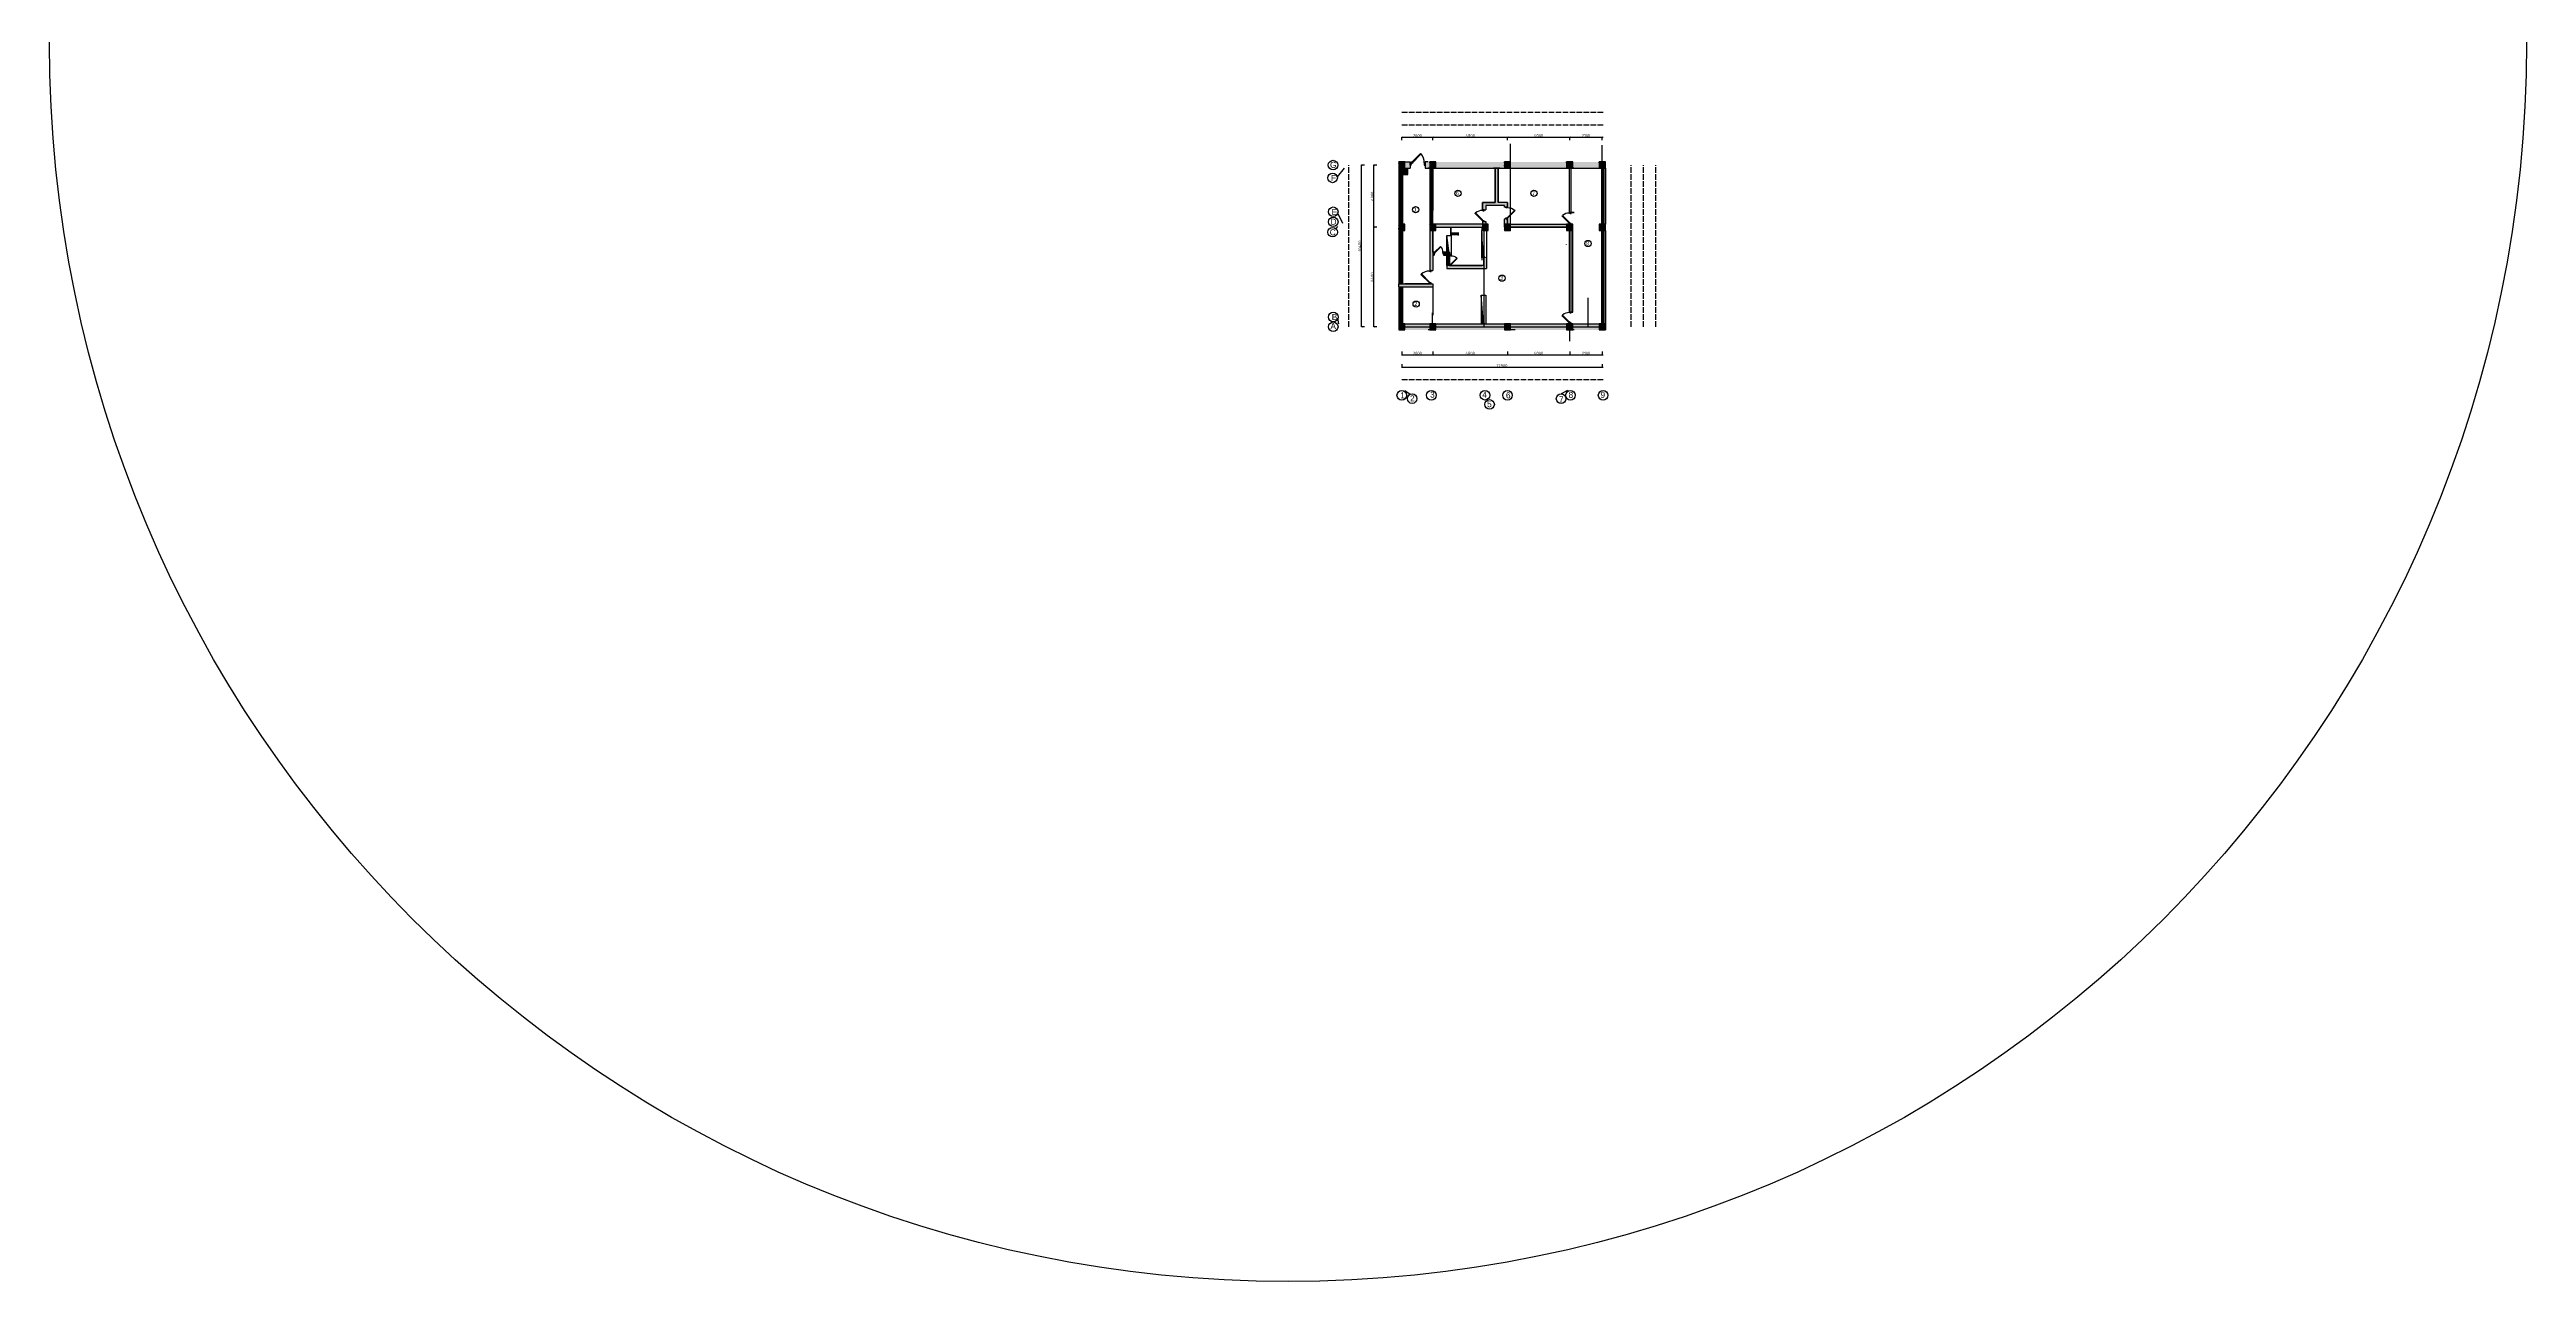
# Model space of a CAD drawing. Header units: millimetres. Extents: x -178199094 to 13669908, y -30538122 to 6091408.
# Drawn here: x 258694 to 418029, y -30951 to 48285 of the extents above; entities that cross this region are included whole.
import ezdxf

# ---------------------------------------------------------------- set-up
doc = ezdxf.new("R2010")
doc.units = ezdxf.units.MM
doc.linetypes.add('ACAD_ISO02W100', pattern=[15, 12, -3])
for name, color, linetype in [('0_Rəng_Yaşıllıqlar', 7, 'Continuous'), ('Plan 1', 7, 'Continuous'), ('Plan 2', 7, 'Continuous')]:
    doc.layers.add(name, color=color, linetype=linetype)
doc.styles.add('gost', font='GOST Common.ttf')
doc.styles.get("Standard").update_dxf_attribs({"font": 'arial.ttf'})
doc.dimstyles.new('GOST', dxfattribs={"dimtxt": 190, "dimasz": 100, "dimexe": 0.18, "dimexo": 0.06, "dimgap": 3, "dimtad": 1, "dimdec": 0, "dimzin": 0, "dimdsep": 46, "dimtxsty": 'gost', "dimblk": 'ARCHTICK', "dimcen": 0.09, "dimclrt": 256, "dimadec": 0, "dimazin": 0, "dimtfac": 1, "dimtdec": 0, "dimtofl": 0, "dimtmove": 0, "dimatfit": 3, "dimldrblk": 'ARCHTICK', "dimfxl": 200, "dimfxlon": 1, "dimtolj": 1, "dimtzin": 0, "dimarcsym": 0})
pattern_1 = [(45, (293006.92, 17452.18), (-70.71068, 70.71068), []), (45, (293077.63, 17452.18), (-70.71068, 70.71068), [125, -25, 0, -25])]

# ---------------------------------------------------------------- blocks, each defined once
blk = doc.blocks.new('A$C3C032968')
for p, q in [((0, 0), (0, 100)), ((0, 100), (0, 0)), ((700, 0), (700, 100)), ((700, 0), (700, 100))]:
    blk.add_line(p, q)
for points in [[(35, 100), (0, 100), (0, 0), (50, 0), (50, 50), (50, 60), (35, 60)], [(63, 72), (120, 128), (92, 156), (35, 100)], [(120, 128), (461, 466), (433, 494), (92, 156)], [(113, 135), (454, 473), (440, 487), (99, 149)], [(517, 522), (461, 466), (433, 494), (489, 551)], [(665, 100), (665, 60), (650, 60), (650, 50), (650, 0), (700, 0), (700, 100)]]:
    blk.add_lwpolyline(points, close=True)
blk.add_arc((72, 129), 593, 357.23132, 41.49368)
blk = doc.blocks.new('_ArchTick')
at = {"color": 0, "linetype": 'ByBlock', "const_width": 0.15}
blk.add_lwpolyline([(-0.5, -0.5), (0.5, 0.5)], dxfattribs=at)
blk = doc.blocks.new('*D233')
at = {"color": 0, "lineweight": -2, "transparency": 16777216}
for p, q in [((345681, 28853), (345681, 28653)), ((347681, 28853), (347681, 28653)), ((345681, 28653), (347681, 28653))]:
    blk.add_line(p, q, dxfattribs=at)
at = {"layer": 'Defpoints', "color": 0, "transparency": 16777216}
for p in [(345681, 30453), (347681, 30453), (347681, 28653)]:
    blk.add_point(p, dxfattribs=at)
at = {"color": 0, "lineweight": -2, "transparency": 16777216, "xscale": 100, "yscale": 100, "zscale": 100, "rotation": 180}
blk.add_blockref('_ArchTick', (345681, 28653), dxfattribs=at)
at = {"color": 0, "lineweight": -2, "transparency": 16777216, "xscale": 100, "yscale": 100, "zscale": 100}
blk.add_blockref('_ArchTick', (347681, 28653), dxfattribs=at)
at = {"transparency": 16777216, "insert": (346681, 28751), "char_height": 190, "attachment_point": 5, "style": 'gost'}
blk.add_mtext('\\A1;2000', dxfattribs=at)
blk = doc.blocks.new('*D234')
at = {"color": 0, "lineweight": -2, "transparency": 16777216}
for p, q in [((347681, 28853), (347681, 28653)), ((352481, 28853), (352481, 28653)), ((347681, 28653), (352481, 28653))]:
    blk.add_line(p, q, dxfattribs=at)
at = {"layer": 'Defpoints', "color": 0, "transparency": 16777216}
for p in [(347681, 30453), (352481, 30453), (352481, 28653)]:
    blk.add_point(p, dxfattribs=at)
at = {"color": 0, "lineweight": -2, "transparency": 16777216, "xscale": 100, "yscale": 100, "zscale": 100, "rotation": 180}
blk.add_blockref('_ArchTick', (347681, 28653), dxfattribs=at)
at = {"color": 0, "lineweight": -2, "transparency": 16777216, "xscale": 100, "yscale": 100, "zscale": 100}
blk.add_blockref('_ArchTick', (352481, 28653), dxfattribs=at)
at = {"transparency": 16777216, "insert": (350081, 28751), "char_height": 190, "attachment_point": 5, "style": 'gost'}
blk.add_mtext('\\A1;4800', dxfattribs=at)
blk = doc.blocks.new('*D235')
at = {"color": 0, "lineweight": -2, "transparency": 16777216}
for p, q in [((352481, 28853), (352481, 28653)), ((356481, 28853), (356481, 28653)), ((352481, 28653), (356481, 28653))]:
    blk.add_line(p, q, dxfattribs=at)
at = {"layer": 'Defpoints', "color": 0, "transparency": 16777216}
for p in [(352481, 30453), (356481, 30454), (356481, 28653)]:
    blk.add_point(p, dxfattribs=at)
at = {"color": 0, "lineweight": -2, "transparency": 16777216, "xscale": 100, "yscale": 100, "zscale": 100, "rotation": 180}
blk.add_blockref('_ArchTick', (352481, 28653), dxfattribs=at)
at = {"color": 0, "lineweight": -2, "transparency": 16777216, "xscale": 100, "yscale": 100, "zscale": 100}
blk.add_blockref('_ArchTick', (356481, 28653), dxfattribs=at)
at = {"transparency": 16777216, "insert": (354481, 28751), "char_height": 190, "attachment_point": 5, "style": 'gost'}
blk.add_mtext('\\A1;4000', dxfattribs=at)
blk = doc.blocks.new('*D236')
at = {"color": 0, "lineweight": -2, "transparency": 16777216}
for p, q in [((356481, 28853), (356481, 28653)), ((358581, 28853), (358581, 28653)), ((356481, 28653), (358581, 28653))]:
    blk.add_line(p, q, dxfattribs=at)
at = {"layer": 'Defpoints', "color": 0, "transparency": 16777216}
for p in [(356481, 30454), (358581, 30453), (358581, 28653)]:
    blk.add_point(p, dxfattribs=at)
at = {"color": 0, "lineweight": -2, "transparency": 16777216, "xscale": 100, "yscale": 100, "zscale": 100, "rotation": 180}
blk.add_blockref('_ArchTick', (356481, 28653), dxfattribs=at)
at = {"color": 0, "lineweight": -2, "transparency": 16777216, "xscale": 100, "yscale": 100, "zscale": 100}
blk.add_blockref('_ArchTick', (358581, 28653), dxfattribs=at)
at = {"transparency": 16777216, "insert": (357531, 28751), "char_height": 190, "attachment_point": 5, "style": 'gost'}
blk.add_mtext('\\A1;2100', dxfattribs=at)
blk = doc.blocks.new('*D237')
at = {"color": 0, "lineweight": -2, "transparency": 16777216}
for p, q in [((344081, 36853), (343881, 36853)), ((343881, 30453), (343881, 36853)), ((344081, 30453), (343881, 30453))]:
    blk.add_line(p, q, dxfattribs=at)
at = {"layer": 'Defpoints', "color": 0, "transparency": 16777216}
for p in [(343881, 36853), (345681, 36853), (345681, 30453)]:
    blk.add_point(p, dxfattribs=at)
at = {"color": 0, "lineweight": -2, "transparency": 16777216, "xscale": 100, "yscale": 100, "zscale": 100}
for p, rotation in [((343881, 36853), 90), ((343881, 30453), 270)]:
    blk.add_blockref('_ArchTick', p, dxfattribs=dict(at, rotation=rotation))
at = {"transparency": 16777216, "insert": (343783, 33653), "char_height": 190, "attachment_point": 5, "rotation": 90, "style": 'gost'}
blk.add_mtext('\\A1;6400', dxfattribs=at)
blk = doc.blocks.new('*D238')
at = {"color": 0, "lineweight": -2, "transparency": 16777216}
for p, q in [((344081, 40853), (343881, 40853)), ((343881, 36853), (343881, 40853)), ((344081, 36853), (343881, 36853))]:
    blk.add_line(p, q, dxfattribs=at)
at = {"layer": 'Defpoints', "color": 0, "transparency": 16777216}
for p in [(343881, 40853), (345681, 40853), (345681, 36853)]:
    blk.add_point(p, dxfattribs=at)
at = {"color": 0, "lineweight": -2, "transparency": 16777216, "xscale": 100, "yscale": 100, "zscale": 100}
for p, rotation in [((343881, 40853), 90), ((343881, 36853), 270)]:
    blk.add_blockref('_ArchTick', p, dxfattribs=dict(at, rotation=rotation))
at = {"transparency": 16777216, "insert": (343783, 38853), "char_height": 190, "attachment_point": 5, "rotation": 90, "style": 'gost'}
blk.add_mtext('\\A1;4000', dxfattribs=at)
blk = doc.blocks.new('*D239')
at = {"color": 0, "lineweight": -2, "transparency": 16777216}
for p, q in [((345681, 42453), (345681, 42653)), ((345681, 42653), (347681, 42653)), ((347681, 42453), (347681, 42653))]:
    blk.add_line(p, q, dxfattribs=at)
at = {"layer": 'Defpoints', "color": 0, "transparency": 16777216}
for p in [(347681, 42653), (345681, 40853), (347681, 40853)]:
    blk.add_point(p, dxfattribs=at)
at = {"color": 0, "lineweight": -2, "transparency": 16777216, "xscale": 100, "yscale": 100, "zscale": 100, "rotation": 180}
blk.add_blockref('_ArchTick', (345681, 42653), dxfattribs=at)
at = {"color": 0, "lineweight": -2, "transparency": 16777216, "xscale": 100, "yscale": 100, "zscale": 100}
blk.add_blockref('_ArchTick', (347681, 42653), dxfattribs=at)
at = {"transparency": 16777216, "insert": (346681, 42751), "char_height": 190, "attachment_point": 5, "style": 'gost'}
blk.add_mtext('\\A1;2000', dxfattribs=at)
blk = doc.blocks.new('*D240')
at = {"color": 0, "lineweight": -2, "transparency": 16777216}
for p, q in [((347681, 42453), (347681, 42653)), ((347681, 42653), (352481, 42653)), ((352481, 42453), (352481, 42653))]:
    blk.add_line(p, q, dxfattribs=at)
at = {"layer": 'Defpoints', "color": 0, "transparency": 16777216}
for p in [(352481, 42653), (347681, 40853), (352481, 40853)]:
    blk.add_point(p, dxfattribs=at)
at = {"color": 0, "lineweight": -2, "transparency": 16777216, "xscale": 100, "yscale": 100, "zscale": 100, "rotation": 180}
blk.add_blockref('_ArchTick', (347681, 42653), dxfattribs=at)
at = {"color": 0, "lineweight": -2, "transparency": 16777216, "xscale": 100, "yscale": 100, "zscale": 100}
blk.add_blockref('_ArchTick', (352481, 42653), dxfattribs=at)
at = {"transparency": 16777216, "insert": (350081, 42751), "char_height": 190, "attachment_point": 5, "style": 'gost'}
blk.add_mtext('\\A1;4800', dxfattribs=at)
blk = doc.blocks.new('*D241')
at = {"color": 0, "lineweight": -2, "transparency": 16777216}
for p, q in [((352481, 42453), (352481, 42653)), ((352481, 42653), (356481, 42653)), ((356481, 42453), (356481, 42653))]:
    blk.add_line(p, q, dxfattribs=at)
at = {"layer": 'Defpoints', "color": 0, "transparency": 16777216}
for p in [(356481, 42653), (352481, 40853), (356481, 40853)]:
    blk.add_point(p, dxfattribs=at)
at = {"color": 0, "lineweight": -2, "transparency": 16777216, "xscale": 100, "yscale": 100, "zscale": 100, "rotation": 180}
blk.add_blockref('_ArchTick', (352481, 42653), dxfattribs=at)
at = {"color": 0, "lineweight": -2, "transparency": 16777216, "xscale": 100, "yscale": 100, "zscale": 100}
blk.add_blockref('_ArchTick', (356481, 42653), dxfattribs=at)
at = {"transparency": 16777216, "insert": (354481, 42751), "char_height": 190, "attachment_point": 5, "style": 'gost'}
blk.add_mtext('\\A1;4000', dxfattribs=at)
blk = doc.blocks.new('*D142')
at = {"color": 0, "lineweight": -2, "transparency": 16777216}
for p, q in [((343281, 40853), (343081, 40853)), ((343081, 30453), (343081, 40853)), ((343281, 30453), (343081, 30453))]:
    blk.add_line(p, q, dxfattribs=at)
at = {"layer": 'Defpoints', "color": 0, "transparency": 16777216}
for p in [(343081, 40853), (345681, 40853), (345681, 30453)]:
    blk.add_point(p, dxfattribs=at)
at = {"color": 0, "lineweight": -2, "transparency": 16777216, "xscale": 100, "yscale": 100, "zscale": 100}
for p, rotation in [((343081, 40853), 90), ((343081, 30453), 270)]:
    blk.add_blockref('_ArchTick', p, dxfattribs=dict(at, rotation=rotation))
at = {"transparency": 16777216, "insert": (342983, 35653), "char_height": 190, "attachment_point": 5, "rotation": 90, "style": 'gost'}
blk.add_mtext('\\A1;10400', dxfattribs=at)
blk = doc.blocks.new('*D143')
at = {"color": 0, "lineweight": -2, "transparency": 16777216}
for p, q in [((345681, 28053), (345681, 27853)), ((345681, 27853), (358581, 27853)), ((358581, 28053), (358581, 27853))]:
    blk.add_line(p, q, dxfattribs=at)
at = {"layer": 'Defpoints', "color": 0, "transparency": 16777216}
for p in [(345681, 30453), (358581, 30453), (358581, 27853)]:
    blk.add_point(p, dxfattribs=at)
at = {"color": 0, "lineweight": -2, "transparency": 16777216, "xscale": 100, "yscale": 100, "zscale": 100, "rotation": 180}
blk.add_blockref('_ArchTick', (345681, 27853), dxfattribs=at)
at = {"color": 0, "lineweight": -2, "transparency": 16777216, "xscale": 100, "yscale": 100, "zscale": 100}
blk.add_blockref('_ArchTick', (358581, 27853), dxfattribs=at)
at = {"transparency": 16777216, "insert": (352131, 27951), "char_height": 190, "attachment_point": 5, "style": 'gost'}
blk.add_mtext('\\A1;12900', dxfattribs=at)
blk = doc.blocks.new('*D242')
at = {"color": 0, "lineweight": -2, "transparency": 16777216}
for p, q in [((356481, 42453), (356481, 42653)), ((356481, 42653), (358581, 42653)), ((358581, 42453), (358581, 42653))]:
    blk.add_line(p, q, dxfattribs=at)
at = {"layer": 'Defpoints', "color": 0, "transparency": 16777216}
for p in [(358581, 42653), (356481, 40853), (358581, 40853)]:
    blk.add_point(p, dxfattribs=at)
at = {"color": 0, "lineweight": -2, "transparency": 16777216, "xscale": 100, "yscale": 100, "zscale": 100, "rotation": 180}
blk.add_blockref('_ArchTick', (356481, 42653), dxfattribs=at)
at = {"color": 0, "lineweight": -2, "transparency": 16777216, "xscale": 100, "yscale": 100, "zscale": 100}
blk.add_blockref('_ArchTick', (358581, 42653), dxfattribs=at)
at = {"transparency": 16777216, "insert": (357531, 42751), "char_height": 190, "attachment_point": 5, "style": 'gost'}
blk.add_mtext('\\A1;2100', dxfattribs=at)

msp = doc.modelspace()

# ---------------------------------------------------------------- hatches: boundary and pattern name
at = {"ltscale": 50, "true_color": 0x636466, "transparency": 33554687}
h = msp.add_hatch(color=251, dxfattribs=at)
h.dxf.hatch_style = 1
h.paths.add_polyline_path([(347680.84441, 33225.58566), (345880.84441, 33225.58566), (345880.84441, 33025.58566), (347680.84441, 33025.58566)])
h.paths.add_polyline_path([(356480.84441, 37053.21384), (352480.84441, 37053.21384), (352480.84441, 37403.21384), (352280.84441, 37403.21384), (352280.84463, 36853.54936), (356480.84441, 36854.47563)])
h.paths.add_polyline_path([(347756.99797, 35253.21384), (347680.84441, 35253.21384), (347680.84441, 35053.21384), (347756.99797, 35053.21384)], flags=17)
h.paths.add_polyline_path([(345880.84441, 33225.58566), (345480.84441, 33225.58566), (345480.84441, 33025.58566), (345880.84441, 33025.58566), (345880.84441, 33053.21384)])
h.paths.add_polyline_path([(348530.84441, 35053.21384), (348530.84441, 35253.21384), (348356.99797, 35253.21384), (348356.99797, 35053.21384)], flags=17)
h.paths.add_polyline_path([(346220.84441, 40653.21384), (346220.84441, 41053.21384), (345480.84441, 41053.21384), (345480.84441, 40653.21384)])
h.paths.add_polyline_path([(352280.84441, 38153.21384), (352480.84441, 38153.21384), (352480.84441, 38453.21384), (351880.84441, 38453.21384), (351880.84441, 40653.21384), (351680.84441, 40653.21384), (351680.84441, 38453.21384), (350880.84441, 38453.21384), (350880.84441, 37973.21384), (351080.84441, 37973.21384), (351080.84441, 38253.21384), (352280.84441, 38253.21384)])
h.paths.add_polyline_path([(350880.84441, 37053.21384), (351080.84441, 37053.21384), (351080.84441, 37223.21384), (350880.84441, 37223.21384)])
h.paths.add_polyline_path([(350830.84441, 36853.21384), (350830.84441, 37053.21384), (347480.84441, 37053.21384), (347480.84441, 34075.58566), (347680.84441, 34075.58566), (347680.84441, 35053.21384), (347680.84441, 36853.21384)])
h.paths.add_polyline_path([(358780.63404, 30253.21384), (358780.63404, 30653.21384), (345880.84441, 30653.21384), (345480.84441, 30653.21384), (345480.84441, 30253.21384)])
h.paths.add_polyline_path([(358580.63404, 40653.21384), (358580.63404, 41053.21384), (347180.84441, 41053.21384), (347180.84441, 40653.21384), (347680.84441, 40653.21384), (351680.84441, 40653.21384)])
at = {"transparency": 33554687}
h = msp.add_hatch(dxfattribs=at)
h.set_pattern_fill('ANSI35', color=1, scale=300)
h.set_pattern_definition([(45, (292487.824, 18175.8), (-53.03301, 53.03301), []), (45, (292540.86, 18175.8), (-53.03301, 53.03301), [93.75, -18.75, 0, -18.75])])
h.paths.add_polyline_path([(345880.84441, 41053.21384), (345480.84441, 41053.21384), (345480.84441, 40653.21384), (345880.84441, 40653.21384)])
at = {"true_color": 0x636466, "transparency": 33554687}
h = msp.add_hatch(color=251, dxfattribs=at)
h.dxf.hatch_style = 1
h.paths.add_polyline_path([(345680.84441, 40653.21384), (345480.84441, 40653.21384), (345480.84441, 40253.21384), (345680.84441, 40253.21384)])
h = msp.add_hatch(color=251, dxfattribs=at)
h.dxf.hatch_style = 1
h.paths.add_polyline_path([(346080.84441, 40653.21384), (345680.84441, 40653.21384), (345680.84441, 40253.21384), (346080.84441, 40253.21384)])
at = {"transparency": 33554687}
h = msp.add_hatch(dxfattribs=at)
h.set_pattern_fill('ANSI35', color=1, scale=300)
h.set_pattern_definition([(45, (289359.66, 17652.18), (-53.03301, 53.03301), []), (45, (289412.695, 17652.18), (-53.03301, 53.03301), [93.75, -18.75, 0, -18.75])])
h.paths.add_polyline_path([(347880.84441, 41053.21384), (347480.84441, 41053.21384), (347480.84441, 40653.21384), (347880.84441, 40653.21384)])
h = msp.add_hatch(dxfattribs=at)
h.set_pattern_fill('ANSI35', color=1, scale=300)
h.set_pattern_definition([(45, (294159.45, 17652.18), (-53.03301, 53.03301), []), (45, (294212.485, 17652.18), (-53.03301, 53.03301), [93.75, -18.75, 0, -18.75])])
h.paths.add_polyline_path([(352680.63404, 41053.21384), (352280.63404, 41053.21384), (352280.63404, 40653.21384), (352680.63404, 40653.21384)])
h = msp.add_hatch(dxfattribs=at)
h.set_pattern_fill('ANSI35', color=1, scale=300)
h.set_pattern_definition([(45, (298159.45, 17652.18), (-53.03301, 53.03301), []), (45, (298212.485, 17652.18), (-53.03301, 53.03301), [93.75, -18.75, 0, -18.75])])
h.paths.add_polyline_path([(356680.63404, 41053.21384), (356280.63404, 41053.21384), (356280.63404, 40653.21384), (356680.63404, 40653.21384)])
h = msp.add_hatch(dxfattribs=at)
h.set_pattern_fill('ANSI35', color=1, scale=300)
h.set_pattern_definition([(45, (300259.45, 17652.18), (-53.03301, 53.03301), []), (45, (300312.485, 17652.18), (-53.03301, 53.03301), [93.75, -18.75, 0, -18.75])])
h.paths.add_polyline_path([(358780.63404, 41053.21384), (358380.63404, 41053.21384), (358380.63404, 40653.21384), (358780.63404, 40653.21384)])
at = {"lineweight": 30, "transparency": 33554687}
h = msp.add_hatch(dxfattribs=at)
h.set_pattern_fill('ANSI35', color=1, scale=400)
h.set_pattern_definition(pattern_1)
h.paths.add_polyline_path([(345480.84441, 37053.21384), (345480.84441, 36653.21384), (345880.84441, 36653.21384), (345880.84441, 37053.21384)])
h = msp.add_hatch(dxfattribs=at)
h.set_pattern_fill('ANSI35', color=1, scale=400)
h.set_pattern_definition(pattern_1)
h.paths.add_polyline_path([(347480.84441, 37053.21384), (347480.84441, 36653.21384), (347880.84441, 36653.21384), (347880.84441, 37053.21384)])
at = {"true_color": 0x636466, "transparency": 33554687}
h = msp.add_hatch(color=251, dxfattribs=at)
h.dxf.hatch_style = 1
h.paths.add_polyline_path([(351230.84441, 37053.21384), (350830.84441, 37053.21384), (350830.84441, 36653.21384), (351230.84441, 36653.21384)])
at = {"true_color": 0x000000, "transparency": 33554687}
h = msp.add_hatch(color=18, dxfattribs=at)
h.dxf.hatch_style = 1
h.paths.add_polyline_path([(350972.68385, 35047.9399), (350830.84441, 34880.64763), (351130.84441, 34880.64763)])
h.paths.add_polyline_path([(350830.84441, 36651.5839), (350830.84441, 35080.64763), (350830.84441, 34880.64763), (350972.68385, 35047.9399)])
at = {"transparency": 33554687}
h = msp.add_hatch(dxfattribs=at)
h.set_pattern_fill('ANSI35', color=1, scale=300)
h.set_pattern_definition([(45, (294159.66, 13652.18), (-53.03301, 53.03301), []), (45, (294212.695, 13652.18), (-53.03301, 53.03301), [93.75, -18.75, 0, -18.75])])
h.paths.add_polyline_path([(352680.84463, 37053.21384), (352280.84463, 37053.21384), (352280.84463, 36653.21384), (352680.84463, 36653.21384)])
h = msp.add_hatch(dxfattribs=at)
h.set_pattern_fill('ANSI35', color=1, scale=300)
h.set_pattern_definition([(45, (298158.18, 13652.52), (-53.03301, 53.03301), []), (45, (298211.214, 13652.52), (-53.03301, 53.03301), [93.75, -18.75, 0, -18.75])])
h.paths.add_polyline_path([(356679.36389, 37053.54936), (356279.36389, 37053.54936), (356279.36389, 36653.54936), (356679.36389, 36653.54936)])
h = msp.add_hatch(dxfattribs=at)
h.set_pattern_fill('ANSI35', color=1, scale=300)
h.set_pattern_definition([(45, (300259.45, 13652.18), (-53.03301, 53.03301), []), (45, (300312.485, 13652.18), (-53.03301, 53.03301), [93.75, -18.75, 0, -18.75])])
h.paths.add_polyline_path([(358780.63404, 37053.21384), (358380.63404, 37053.21384), (358380.63404, 36653.21384), (358780.63404, 36653.21384)])
at = {"true_color": 0x636466, "transparency": 33554687}
h = msp.add_hatch(color=251, dxfattribs=at)
h.dxf.hatch_style = 1
h.paths.add_polyline_path([(348780.84441, 35253.21384), (348356.99797, 35253.21384), (348356.99797, 35238.94849), (348357.14049, 35238.94849), (348357.14049, 35153.21384), (348356.99797, 35053.21384), (348580.84441, 35053.21384), (348580.87882, 34393.21384), (348780.87882, 34393.21384)])
at = {"true_color": 0x000000, "transparency": 33554687}
h = msp.add_hatch(color=18, dxfattribs=at)
h.dxf.hatch_style = 1
h.paths.add_polyline_path([(348580.84441, 35053.21384), (348718.78119, 35187.76262), (348581.75306, 36327.38603), (348580.84441, 36327.38603)])
h.paths.add_polyline_path([(348718.78119, 35187.76262), (348580.84441, 35053.21384), (348630.84441, 35053.21384), (348830.84441, 35053.21384), (348880.84441, 35053.21384)])
at = {"true_color": 0x636466, "transparency": 33554687}
h = msp.add_hatch(color=251, dxfattribs=at)
h.dxf.hatch_style = 1
h.paths.add_polyline_path([(349330.84441, 36527.38603), (348830.84441, 36527.38603), (348830.84441, 36327.38603), (349330.84441, 36327.38603)])
h = msp.add_hatch(color=251, dxfattribs=at)
h.dxf.hatch_style = 1
h.paths.add_polyline_path([(351131.01735, 34880.81859), (350931.01735, 34880.81859), (350930.84441, 34393.21384), (348780.84441, 34393.21384), (348580.84441, 34393.21384), (348580.84441, 34193.21384), (350830.84441, 34193.21384), (351130.84441, 34193.21384)])
at = {"transparency": 33554687}
h = msp.add_hatch(color=7, dxfattribs=at)
h.dxf.hatch_style = 1
h.paths.add_polyline_path([(350780.84441, 32493.21384), (350780.84441, 30653.21384), (350918.78119, 30787.76262)])
h.paths.add_polyline_path([(350918.78119, 30787.76262), (350780.84441, 30653.21384), (351080.84441, 30653.21384)])
h = msp.add_hatch(dxfattribs=at)
h.set_pattern_fill('ANSI35', color=1, scale=300)
h.set_pattern_definition([(45, (292487.824, 7775.8), (-53.03301, 53.03301), []), (45, (292540.86, 7775.8), (-53.03301, 53.03301), [93.75, -18.75, 0, -18.75])])
h.paths.add_polyline_path([(345880.84441, 30653.21384), (345480.84441, 30653.21384), (345480.84441, 30253.21384), (345880.84441, 30253.21384)])
h = msp.add_hatch(dxfattribs=at)
h.set_pattern_fill('ANSI35', color=1, scale=300)
h.set_pattern_definition([(45, (294487.824, 7775.8), (-53.03301, 53.03301), []), (45, (294540.86, 7775.8), (-53.03301, 53.03301), [93.75, -18.75, 0, -18.75])])
h.paths.add_polyline_path([(347880.84441, 30653.21384), (347480.84441, 30653.21384), (347480.84441, 30253.21384), (347880.84441, 30253.21384)])
h = msp.add_hatch(dxfattribs=at)
h.set_pattern_fill('ANSI35', color=1, scale=300)
h.set_pattern_definition([(45, (294159.45, 7252.18), (-53.03301, 53.03301), []), (45, (294212.485, 7252.18), (-53.03301, 53.03301), [93.75, -18.75, 0, -18.75])])
h.paths.add_polyline_path([(352680.63404, 30653.21384), (352280.63404, 30653.21384), (352280.63404, 30253.21384), (352680.63404, 30253.21384)])
h = msp.add_hatch(dxfattribs=at)
h.set_pattern_fill('ANSI35', color=1, scale=300)
h.set_pattern_definition([(45, (298159.45, 7252.52), (-53.03301, 53.03301), []), (45, (298212.485, 7252.52), (-53.03301, 53.03301), [93.75, -18.75, 0, -18.75])])
h.paths.add_polyline_path([(356680.63404, 30653.54936), (356280.63404, 30653.54936), (356280.63404, 30253.54936), (356680.63404, 30253.54936)])
at = {"lineweight": 30, "transparency": 33554687}
h = msp.add_hatch(dxfattribs=at)
h.set_pattern_fill('ANSI35', color=1, scale=400)
h.set_pattern_definition([(45, (292956.71, 17452.18), (-70.71068, 70.71068), []), (45, (293027.42, 17452.18), (-70.71068, 70.71068), [125, -25, 0, -25])])
h.paths.add_polyline_path([(358380.63404, 30653.21384), (358380.63404, 30253.21384), (358780.63404, 30253.21384), (358780.63404, 30653.21384)])
at = {"layer": '0_Rəng_Yaşıllıqlar', "true_color": 0x636466, "transparency": 33554687}
h = msp.add_hatch(color=251, dxfattribs=at)
h.dxf.hatch_style = 1
h.paths.add_polyline_path([(347480.84441, 33025.58566), (347680.84441, 33025.58566), (347680.84441, 33053.21384), (347480.84441, 33053.21384)])

# ---------------------------------------------------------------- linework, layer by layer
for p, q in [((341970.15692, 40653.21384), (341531.2228, 40092.87632)), ((356679.36368, 40653.21384), (356479.36368, 40653.21384)), ((341554.84365, 36893.41378), (341438.14355, 36766.25586)), ((341884.56363, 37093.41378), (341592.16158, 37712.82427)), ((350880.84441, 37973.21384), (351080.84441, 37973.21384)), ((352480.84441, 38153.21384), (352280.84463, 38153.21384)), ((352280.84463, 36853.54936), (356529.58304, 36854.53246)), ((352480.84441, 37053.21384), (356332.11478, 37053.21384)), ((356679.36368, 36893.41378), (356479.36368, 36893.41378)), ((356779.78421, 37803.21384), (356479.36389, 37803.21384)), ((356679.36389, 37053.21384), (356479.36389, 37053.21384)), ((347680.84441, 35253.21384), (347756.99797, 35253.21384)), ((347480.84441, 34075.58566), (347680.84441, 34075.58566)), ((350830.84441, 35053.21384), (350930.84441, 35053.21384)), ((350930.84441, 35053.21384), (350930.84441, 34393.21384)), ((345880.84441, 33025.58566), (347480.84441, 33025.58566)), ((347480.84441, 33025.58566), (347680.84441, 33025.58566)), ((341629.50074, 30653.21384), (341573.48872, 31007.34428)), ((356479.36368, 31403.21384), (356479.36368, 31402.54298)), ((356679.36368, 31403.21384), (356479.36368, 31403.21384)), ((345880.84441, 26353.21384), (346218.47489, 26113.70762)), ((356330.94174, 26361.44464), (355931.39107, 26138.0168))]:
    msp.add_line(p, q)
at = {"color": 18, "true_color": 0x000000}
for p, q in [((345880.84441, 40653.21384), (346220.84441, 40653.21384)), ((347180.84441, 40653.21384), (358430.84441, 40653.21384)), ((350880.84441, 38453.21384), (350880.84441, 37973.21384)), ((352280.84441, 38253.21384), (351080.84441, 38253.21384)), ((352480.84441, 38453.21384), (352480.84441, 38153.21384)), ((352480.84441, 38153.21384), (352480.84441, 38283.59704)), ((347680.84441, 36653.21384), (347680.84441, 35253.21384)), ((348830.84441, 36327.38603), (348830.84441, 36853.21384)), ((351130.84441, 36653.21384), (351130.84441, 34193.21384)), ((352480.84441, 37403.21384), (352480.84441, 37053.21384)), ((352480.84441, 37383.59704), (352480.84441, 37403.21384)), ((347680.84441, 35253.21384), (347756.99797, 35253.21384)), ((348356.99797, 35253.21384), (348530.84441, 35253.21384)), ((348356.99797, 35253.21384), (348780.84441, 35253.21384)), ((347680.84441, 35053.21384), (347756.99797, 35053.21384)), ((347680.84441, 34193.21384), (347680.84441, 34075.58566)), ((348356.99797, 35053.21384), (348580.84441, 35053.21384)), ((348880.84441, 35053.21384), (348830.84441, 35053.21384)), ((350780.84441, 32493.21384), (350780.84441, 30653.21384)), ((350780.84441, 32493.21384), (351080.84441, 32493.21384)), ((345880.84441, 30653.21384), (358430.84441, 30653.21384))]:
    msp.add_line(p, q, dxfattribs=at)
at = {"color": 152, "true_color": 0x2776bb}
for p, q in [((356479.36389, 37803.21384), (356479.3637, 40653.3112)), ((356579.36389, 37803.21384), (356579.36369, 40653.26252)), ((356479.36368, 31403.16757), (356478.09332, 36893.3675)), ((356579.36368, 31403.19071), (356578.09331, 36893.39064)), ((356679.36368, 31403.21384), (356678.09332, 36893.41378)), ((345880.84441, 30653.21384), (345480.84441, 30653.21384))]:
    msp.add_line(p, q, dxfattribs=at)
at = {"lineweight": 25}
for p, q in [((347680.84441, 33025.58566), (347680.84441, 31194.35856)), ((347628.04981, 31352.74238), (347628.04981, 30653.21384))]:
    msp.add_line(p, q, dxfattribs=at)
at = {"color": 3}
msp.add_line((347680.84441, 30453.21384), (350980.84441, 30453.21384), dxfattribs=at)
at = {"color": 18, "true_color": 0x000000}
for points in [[(352680.84463, 37053.21384), (352680.84463, 42225.51145)], [(345480.84441, 40653.21384), (345480.84441, 40253.21384)], [(345480.84441, 40253.21384), (345480.84441, 37053.21384)], [(345680.84441, 40253.21384), (345480.84441, 40253.21384)], [(345730.84441, 40253.21384), (345730.84441, 37053.21384)], [(345880.84441, 41053.21384), (346220.84441, 41053.21384)], [(346080.84441, 40653.21384), (346220.84441, 40653.21384)], [(347180.84441, 40653.21384), (347480.84441, 40653.21384), (347480.84441, 34075.58566)], [(347480.84441, 40653.21384), (347480.84441, 34193.21384)], [(347680.84441, 40653.21384), (347480.84441, 40653.21384)], [(347680.84441, 40653.21384), (347680.84441, 37940.35718)], [(347680.84441, 40653.21384), (350880.84441, 40653.21384)], [(347680.84441, 40653.21384), (351680.84441, 40653.21384)], [(350880.84441, 37224.15011), (350880.84441, 37053.21384), (347680.84441, 37053.21384), (347680.84441, 40653.21384)], [(350880.84441, 37973.21384), (350880.84441, 38453.21384), (351680.84441, 38453.21384), (351680.84441, 40653.21384)], [(351680.84441, 40653.21384), (351880.84441, 40653.21384), (351880.84441, 38453.21384)], [(351880.84441, 40653.21384), (356480.84441, 40653.21384)], [(351880.84441, 40653.21384), (356480.84441, 40653.21384)], [(352480.84441, 38153.21384), (352480.84441, 38453.21384), (351880.84441, 38453.21384), (351880.84441, 40653.21384)], [(356429.36368, 40653.21384), (356679.36368, 40653.21384)], [(358530.63404, 40653.21384), (358530.63404, 37053.21384)], [(358730.63404, 40653.21384), (358530.63404, 40653.21384)], [(358780.63404, 40653.21384), (358780.63404, 37053.21384)], [(351080.84441, 38253.21384), (351080.84441, 37973.21384)], [(352480.84441, 38153.21384), (352480.84441, 38453.21384), (351880.84441, 38453.21384)], [(352280.84441, 38153.21384), (352280.84441, 38253.21384)], [(345480.84441, 36653.21384), (345480.84441, 33225.58566)], [(345780.84441, 36653.21384), (345580.84441, 36653.21384)], [(345730.84441, 36653.21384), (345730.84441, 33225.58566)], [(345880.84441, 36653.21384), (345880.84441, 37053.21384)], [(347780.84441, 36653.21384), (347580.84441, 36653.21384)], [(347680.84441, 36653.21384), (347680.84441, 34193.21384)], [(347756.99797, 35253.21384), (347680.84441, 35253.21384), (347680.84441, 36653.21384)], [(347880.84441, 36853.21384), (350828.94195, 36853.21384), (350830.84441, 36653.21384)], [(348830.84441, 36853.21384), (348830.84441, 36527.38603)], [(348830.84441, 36527.38603), (348830.84441, 36853.21384)], [(350830.84441, 36653.21384), (351230.84441, 36653.21384), (351230.84441, 37053.21384), (350830.84441, 37053.21384)], [(350830.84441, 35053.21384), (350830.84441, 36653.21384)], [(350830.84441, 34879.56383), (350830.84441, 36653.21384)], [(350980.84441, 37223.44935), (351080.80311, 37223.24697), (351080.80311, 37053.21384)], [(352480.84441, 37403.21384), (352280.84441, 37403.21384)], [(356279.36389, 36853.54936), (352280.84463, 36853.54936), (352280.84463, 37382.67077)], [(352480.84441, 37093.41378), (352480.84441, 37403.21384)], [(356479.36389, 37802.54298), (356479.36389, 37803.21384)], [(358530.63404, 36653.21384), (358530.63404, 30653.21384)], [(358780.63404, 36653.21384), (358630.63404, 36653.21384)], [(358780.63404, 36653.21384), (358780.63404, 30653.21384)], [(347756.99797, 35253.21384), (347756.99797, 35053.21384)], [(348530.84441, 35253.21384), (348356.99797, 35253.21384)], [(348356.99797, 35253.21384), (348356.99797, 35053.21384)], [(348580.84441, 35053.21384), (348718.78119, 35187.76262), (348580.84441, 36334.94298)], [(348580.84441, 35053.21384), (348580.84441, 36327.38603)], [(348580.84441, 36327.38603), (348880.84441, 36327.38603)], [(348718.78119, 35187.76262), (348880.84441, 35053.21384)], [(348780.87882, 34393.22427), (348780.84441, 35253.21384)], [(348880.84441, 35053.21384), (348880.84441, 36327.38603)], [(350830.84441, 36527.38603), (350830.84441, 34727.38603)], [(347680.84441, 35053.21384), (347680.84441, 34193.21384)], [(348580.87882, 34393.21384), (348580.84441, 35053.21384)], [(348780.84441, 34393.21384), (348580.87882, 34393.21384), (348580.87882, 34193.21384), (351130.84441, 34193.21384)], [(348630.84441, 35053.21384), (348830.84441, 35053.21384)], [(348830.84441, 35053.21384), (348630.84441, 35053.21384)], [(348630.84441, 35053.21384), (348830.84441, 35053.21384)], [(348780.84441, 34393.21384), (350830.84441, 34393.21384)], [(350930.84441, 34393.21384), (348780.84441, 34393.21384)], [(345480.84441, 33025.58566), (345480.84441, 33225.58566), (347680.84441, 33225.58566)], [(345480.84441, 33025.58566), (345480.84441, 30653.21384)], [(345480.84441, 33025.58566), (347680.84441, 33025.58566)], [(345680.84441, 30453.21384), (357680.84441, 30453.21384), (357680.84441, 32309.82621)], [(345730.84441, 33025.58566), (345730.84441, 30653.21384)], [(347480.84441, 33225.58566), (347480.84441, 33225.58566), (345880.84441, 33225.58566)], [(347680.84441, 33225.58566), (347680.84441, 33053.21384)], [(350780.84441, 30653.21384), (350918.78119, 30787.76262), (350780.84441, 32493.21384)], [(356429.36368, 30253.20806), (356679.36368, 30253.20806)]]:
    msp.add_lwpolyline(points, dxfattribs=at)
at = {"color": 3}
for points in [[(358580.63404, 30453.21384), (358580.63404, 42132.92752)], [(350980.84441, 30453.21384), (350980.84441, 36653.21384)], [(351080.84441, 32493.21384), (351080.84441, 30653.21384)], [(352480.63404, 30453.21384), (356480.63404, 30453.21384), (356480.63404, 29533.17899)], [(356480.63404, 30453.21384), (358580.63404, 30453.21384)]]:
    msp.add_lwpolyline(points, dxfattribs=at)
for points in [[(345480.84441, 40653.21384), (345880.84441, 40653.21384), (345880.84441, 41053.21384), (345480.84441, 41053.21384)], [(347480.84441, 40653.21384), (347880.84441, 40653.21384), (347880.84441, 41053.21384), (347480.84441, 41053.21384)], [(352280.63404, 40653.21384), (352680.63404, 40653.21384), (352680.63404, 41053.21384), (352280.63404, 41053.21384)], [(356280.63404, 40653.21384), (356680.63404, 40653.21384), (356680.63404, 41053.21384), (356280.63404, 41053.21384)], [(358380.63404, 40653.21384), (358780.63404, 40653.21384), (358780.63404, 41053.21384), (358380.63404, 41053.21384)], [(352280.84463, 36653.21384), (352680.84463, 36653.21384), (352680.84463, 37053.21384), (352280.84463, 37053.21384)], [(356279.36389, 36653.54936), (356679.36389, 36653.54936), (356679.36389, 37053.54936), (356279.36389, 37053.54936)], [(358380.63404, 36653.21384), (358780.63404, 36653.21384), (358780.63404, 37053.21384), (358380.63404, 37053.21384)], [(345480.84441, 30253.21384), (345880.84441, 30253.21384), (345880.84441, 30653.21384), (345480.84441, 30653.21384)], [(347480.84441, 30253.21384), (347880.84441, 30253.21384), (347880.84441, 30653.21384), (347480.84441, 30653.21384)], [(352280.63404, 30253.21384), (352680.63404, 30253.21384), (352680.63404, 30653.21384), (352280.63404, 30653.21384)], [(356280.63404, 30253.54936), (356680.63404, 30253.54936), (356680.63404, 30653.54936), (356280.63404, 30653.54936)]]:
    msp.add_lwpolyline(points, close=True)
at = {"color": 152, "true_color": 0x2776bb}
for points in [[(345575.84441, 40253.21384), (345575.84441, 37053.21384)], [(345605.84441, 40253.21384), (345605.84441, 37053.21384)], [(345635.84441, 40253.21384), (345635.84441, 37053.21384)], [(345880.84441, 40653.21384), (345680.84441, 40653.21384)], [(347780.84441, 40653.21384), (347380.84441, 40653.21384)], [(347530.84441, 40653.21384), (347530.84441, 37053.21384)], [(347580.84441, 40653.21384), (347580.84441, 37053.21384)], [(347630.84441, 40653.21384), (347630.84441, 37053.21384)], [(351980.84441, 40653.21384), (351580.84441, 40653.21384)], [(356754.36368, 40653.21384), (356354.36368, 40653.21384)], [(358625.63404, 40653.21384), (358625.63404, 37053.21384)], [(358654.12411, 40653.21384), (358654.12411, 37053.21384)], [(358685.63404, 40653.21384), (358685.63404, 37053.21384)], [(345880.84441, 36653.21384), (345480.84441, 36653.21384)], [(345575.84441, 36653.21384), (345575.84441, 33225.58566)], [(345605.84441, 36653.21384), (345605.84441, 33225.58566)], [(345635.84441, 36653.21384), (345635.84441, 33225.58566)], [(347680.84441, 37053.21384), (347480.84441, 37053.21384)], [(347880.84441, 36653.21384), (347480.84441, 36653.21384)], [(356679.36368, 36893.41378), (356279.36368, 36893.41378)], [(356605.84463, 37803.21384), (356479.36389, 37803.21384), (356779.78421, 37803.21384)], [(358625.63404, 36653.21384), (358625.63404, 30653.21384)], [(358655.63404, 36653.21384), (358655.63404, 30653.21384)], [(358685.63404, 36653.21384), (358685.63404, 30653.21384)], [(345575.84441, 33025.58566), (345575.84441, 30653.21384)], [(345605.84441, 33025.58566), (345605.84441, 30653.21384)], [(345635.84441, 33025.58566), (345635.84441, 30653.21384)], [(356480.63403, 31403.21384), (356678.09331, 31403.21384)], [(358780.63404, 30653.21384), (358780.63404, 30253.21384)], [(345880.84441, 30253.21384), (345480.84441, 30253.21384)], [(347780.84441, 30253.21384), (347380.84441, 30253.21384)], [(352980.63404, 30253.21384), (352580.63404, 30253.21384)], [(356779.36383, 30253.20806), (356379.36383, 30253.20806)], [(358780.63404, 30253.21384), (358380.63404, 30253.21384)]]:
    msp.add_lwpolyline(points, dxfattribs=at)
for points in [[(345680.84441, 40253.21384), (346080.84441, 40253.21384), (346080.84441, 40653.21384)], [(346220.84441, 41053.21384), (346220.84441, 40653.21384)], [(347380.84441, 41053.21384), (347180.84441, 41053.21384), (347180.84441, 40653.21384)], [(348830.84441, 36327.38603), (348880.84441, 36327.38603)], [(349330.84441, 36327.38603), (349330.84441, 36527.38603)]]:
    msp.add_lwpolyline(points)
at = {"color": 18, "lineweight": 30, "true_color": 0x000000}
msp.add_lwpolyline([(347680.84441, 40653.21384), (351680.84441, 40653.21384), (351680.84441, 38453.21384), (350880.84441, 38453.21384), (350880.84441, 37973.21384)], dxfattribs=at)
for points in [[(345480.84441, 36653.21384), (345880.84441, 36653.21384), (345880.84441, 37053.21384), (345480.84441, 37053.21384)], [(347480.84441, 36653.21384), (347880.84441, 36653.21384), (347880.84441, 37053.21384), (347480.84441, 37053.21384)], [(358380.63404, 30253.21384), (358780.63404, 30253.21384), (358780.63404, 30653.21384), (358380.63404, 30653.21384)]]:
    msp.add_lwpolyline(points, close=True, dxfattribs=at)
at = {"color": 1}
msp.add_circle((338361.65661, 48716.67136), 79667.78329, dxfattribs=at)
at = {"layer": 'Plan 1', "color": 251, "linetype": 'ACAD_ISO02W100', "ltscale": 30, "true_color": 0x636466}
for p, q in [((345680.84441, 44253.21384), (358630.84441, 44253.21384)), ((345680.84441, 43453.21384), (358630.84441, 43453.21384)), ((345680.84441, 42653.21384), (358630.84441, 42653.21384)), ((342280.84441, 30453.21384), (342280.84441, 40853.21384)), ((343080.84441, 30453.21384), (343080.84441, 40853.21384)), ((343880.84441, 30453.21384), (343880.84441, 40853.21384)), ((360430.84441, 30453.21384), (360430.84441, 40853.21384)), ((361230.84441, 30453.21384), (361230.84441, 40853.21384)), ((362030.84441, 30453.21384), (362030.84441, 40853.21384)), ((356279.461, 35723.23451), (356279.461, 35735.74831)), ((345680.84441, 28653.21384), (358630.84441, 28653.21384)), ((345680.84441, 27853.21384), (358630.84441, 27853.21384)), ((345680.84441, 27053.21384), (358630.84441, 27053.21384)), ((345680.84441, 25723.23451), (345680.84441, 25735.74831)), ((345880.84441, 25723.23451), (345880.84441, 25735.74831)), ((347580.84441, 25723.23451), (347580.84441, 25735.74831)), ((351031.01735, 25729.49141), (351031.01735, 25742.00521)), ((351328.10659, 25737.04701), (351328.10659, 25749.56081)), ((352480.63404, 26073.23451), (352480.63404, 26085.74831)), ((356605.84441, 25723.23451), (356605.84441, 25735.74831))]:
    msp.add_line(p, q, dxfattribs=at)
at = {"layer": 'Plan 1'}
for centre in [(341229.14472, 40029.12092), (341260.46812, 40853.21384), (341229.39046, 36538.79582), (341272.11165, 37850.97912), (341272.11165, 37203.21384), (341272.11165, 30453.21384), (341273.48819, 31080.25247), (345680.84441, 26044.48108), (346349.54957, 25834.18061), (347580.84441, 26044.48108), (351031.01735, 26050.73798), (351328.10659, 25458.61622), (352480.63404, 26044.35649), (355931.39107, 25829.28403), (356530.84441, 26044.48108), (358630.84441, 26044.48108)]:
    msp.add_circle(centre, 308.73277, dxfattribs=at)
at = {"layer": 'Plan 2'}
for centre in [(349295.36218, 39037.44084), (354181.62316, 39030.65361), (346569.31755, 37983.89093), (357655.64119, 35811.00814), (352121.02297, 33582.12149), (346607.23333, 31911.17605)]:
    msp.add_circle(centre, 200, dxfattribs=at)

# ---------------------------------------------------------------- block references
for p, xscale, yscale, zscale in [((346220.84441, 40853.21386), 1.369107515369514, 1.369107515369514, 1.369107515369514), ((347756.99795, 35153.21386), 0.8573464556460054, 0.8573464556460054, 0.8573464556460054)]:
    msp.add_blockref('A$C3C032968', p, dxfattribs=dict(at, xscale=xscale, yscale=yscale, zscale=zscale))
for p, xscale, yscale, zscale, rotation in [((350980.8444, 37223.44933), 1.071092138435143, 1.071092138435143, 1.071092138435143, 90.00000000000001), ((352380.84443, 37402.39078), -1.072604343039647, 1.072604343039647, 1.072604343039647, 270), ((356579.36388, 37053.21382), 1.070470199517108, 1.070470199517108, 1.070470199517108, 90.00000000000001), ((347580.14137, 33225.58563), 1.212970901336103, 1.212970901336103, 1.212970901336103, 90.00000000000001), ((348730.84443, 34391.34278), -0.9455300602045812, 0.9455300602045812, 0.9455300602045812, 270), ((356579.36381, 30653.21961), 1.070470199517108, 1.070470199517108, 1.070470199517108, 90.00000000000001)]:
    msp.add_blockref('A$C3C032968', p, dxfattribs=dict(at, xscale=xscale, yscale=yscale, zscale=zscale, rotation=rotation))

# ---------------------------------------------------------------- texts
at = {"layer": 'Plan 1', "char_height": 384.87481}
for s, insert, attachment_point in [('G', (341064.17254, 40670.21828), 7), ('F', (341129.65179, 39835.62588), 7), ('C', (341043.91396, 36333.38039), 7), ('D', (341098.58112, 37019.00356), 7), ('E', (341172.61872, 37636.54781), 7), ('B', (341173.99527, 30886.75743), 7), ('1', (345581.35149, 26237.97612), 1), ('2', (346215.42599, 26040.52025), 1), ('3', (347501.72629, 26280.69627), 1), ('4', (350856.44424, 26271.98521), 1), ('5', (351169.99334, 25668.12784), 1), ('6', (352381.14112, 26237.85154), 1), ('7', (355789.41636, 25969.88024), 1), ('8', (356409.57677, 26261.1668), 1), ('9', (358458.40401, 26268.50685), 1)]:
    msp.add_mtext_dynamic_manual_height_columns(s, width=384.8748082, gutter_width=0.54982, heights=[0], dxfattribs=dict(at, insert=insert, attachment_point=attachment_point))
at = {"layer": 'Plan 1', "insert": (341089.41867, 30302.77593), "char_height": 384.8748082, "attachment_point": 7, "style": 'gost'}
msp.add_mtext_dynamic_manual_height_columns('{\\fArial|b0|i0|c238|p34;A}', width=384.8748082, gutter_width=0.54982, heights=[0], dxfattribs=at)
at = {"layer": 'Plan 2', "char_height": 245.41227, "attachment_point": 1}
for s, insert in [('6', (349175.01326, 39171.54235)), ('7', (354061.27423, 39164.75513)), ('1', (346448.96862, 38117.99245)), ('8', (357535.29226, 35945.10965)), ('3', (352000.67404, 33716.22301)), ('2', (346486.8844, 32045.27756))]:
    msp.add_mtext_dynamic_manual_height_columns(s, width=245.4122714, gutter_width=0.81804, heights=[0], dxfattribs=dict(at, insert=insert))

# ---------------------------------------------------------------- dimensions: what is measured, and where the dimension line sits
at = {"color": 18, "true_color": 0x000000}
for base, p1, p2, picture, middle in [((347680.84441, 42653.21384), (345680.84441, 40853.21384), (347680.84441, 40853.21384), '*D239', (346680.84441, 42751.21384)), ((358580.63404, 42653.21384), (356480.63404, 40853.21384), (358580.63404, 40853.21384), '*D242', (357530.63404, 42751.21384)), ((347680.84441, 28653.21384), (345680.84441, 30453.21384), (347680.84441, 30453.21384), '*D233', (346680.84441, 28751.21384))]:
    dim = msp.add_linear_dim(base=base, p1=p1, p2=p2, dimstyle='GOST', dxfattribs=at)
    dim.commit()
    dim.dimension.update_dxf_attribs({"geometry": picture, "text_midpoint": middle})
for base, p1, p2, picture, middle in [((352480.63404, 42653.21384), (347680.84441, 40853.21384), (352480.63404, 40853.21384), '*D240', (350080.73923, 42751.21384)), ((356480.63404, 42653.21384), (352480.63404, 40853.21384), (356480.63404, 40853.21384), '*D241', (354480.63404, 42751.21384)), ((352480.63404, 28653.21384), (347680.84441, 30453.21384), (352480.63404, 30453.21384), '*D234', (350080.73923, 28751.21384)), ((356480.63404, 28653.21384), (352480.63404, 30453.21384), (356480.63404, 30453.54936), '*D235', (354480.63404, 28751.21384)), ((358580.63404, 28653.21384), (356480.63404, 30453.54936), (358580.63404, 30453.21384), '*D236', (357530.63404, 28751.21384))]:
    dim = msp.add_linear_dim(base=base, p1=p1, p2=p2, dimstyle='GOST', override={"dimtmove": 1}, dxfattribs=at)
    dim.commit()
    dim.dimension.update_dxf_attribs({"geometry": picture, "text_midpoint": middle})
at = {"color": 3}
dim = msp.add_linear_dim(base=(343080.84441, 40853.21384), p1=(345680.84441, 30453.21384), p2=(345680.84441, 40853.21384), angle=90, dimstyle='GOST', dxfattribs=at)
dim.commit()
dim.dimension.update_dxf_attribs({"geometry": '*D142', "text_midpoint": (342982.84441, 35653.21384)})
at = {"color": 18, "true_color": 0x000000}
dim = msp.add_linear_dim(base=(343880.84441, 40853.21384), p1=(345680.84441, 36853.21384), p2=(345680.84441, 40853.21384), angle=90, dimstyle='GOST', override={"dimtmove": 1}, dxfattribs=at)
dim.commit()
dim.dimension.update_dxf_attribs({"geometry": '*D238', "text_midpoint": (343782.84441, 38853.21384)})
dim = msp.add_linear_dim(base=(343880.84441, 36853.21384), p1=(345680.84441, 30453.21384), p2=(345680.84441, 36853.21384), angle=90, dimstyle='GOST', dxfattribs=at)
dim.commit()
dim.dimension.update_dxf_attribs({"geometry": '*D237', "text_midpoint": (343782.84441, 33653.21384)})
at = {"color": 3}
dim = msp.add_linear_dim(base=(358580.63404, 27853.21384), p1=(345680.84441, 30453.21384), p2=(358580.63404, 30453.21384), dimstyle='GOST', dxfattribs=at)
dim.commit()
dim.dimension.update_dxf_attribs({"geometry": '*D143', "text_midpoint": (352130.73923, 27951.21384)})

doc.saveas('drawing.dxf')
